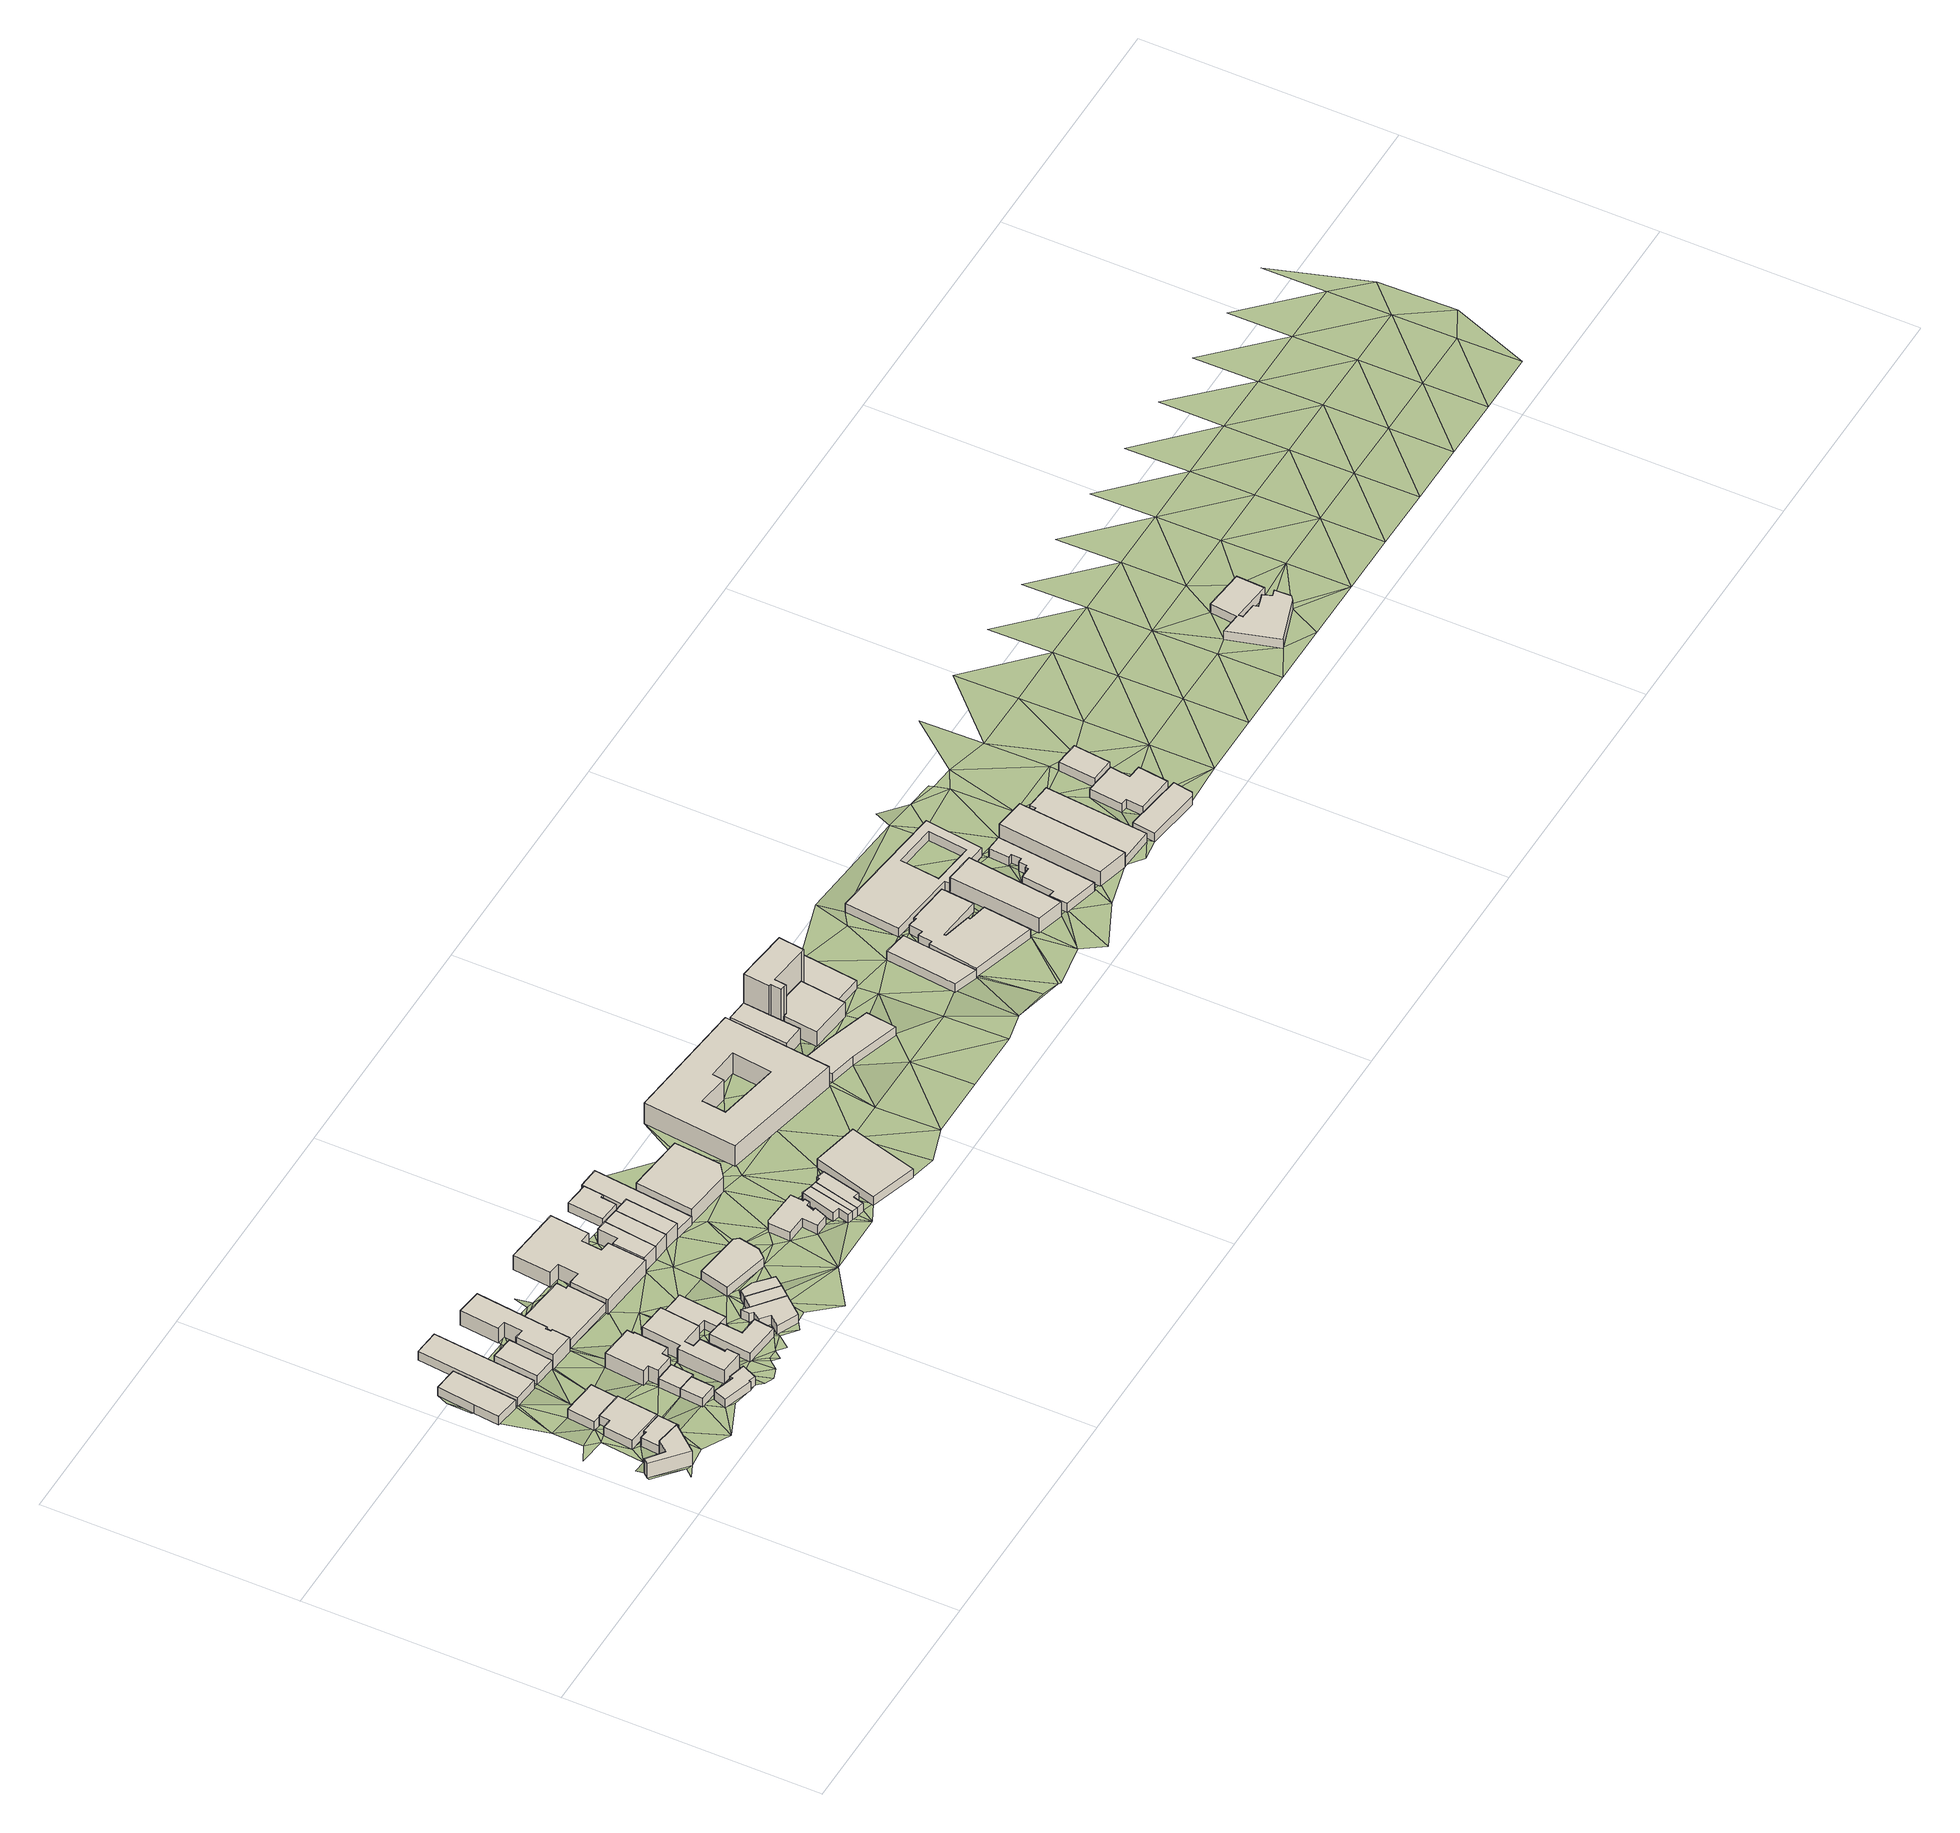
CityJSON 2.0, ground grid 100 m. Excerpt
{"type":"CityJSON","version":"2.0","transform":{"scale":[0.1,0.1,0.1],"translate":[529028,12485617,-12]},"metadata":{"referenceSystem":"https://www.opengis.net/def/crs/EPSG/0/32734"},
"CityObjects":{
"building1":{"type":"Building","attributes":{"address":"2 Devon Street Woodstock Cape Town","building":"house","building:levels":2,"building_height":6.9,"plus_code":"4FRW3FC4+R3C","ground_height":9.77,"roof_height":16.67},"geometry":[{"type":"Solid","lod":"1","boundaries":[[[[0,1,2,3]],[[1,4,5,2]],[[4,6,7,5]],[[6,8,9,7]],[[8,10,11,9]],[[10,0,3,11]],[[3,2,5,7,9,11]],[[10,8,6,4,1,0]]]]}]},
"building2":{"type":"Building","attributes":{"address":"2B Devon Street Woodstock Cape Town","building":"house","building:levels":1,"building_height":4.1,"plus_code":"4FRW3FC4+V3H","ground_height":8.91,"roof_height":13.01},"geometry":[{"type":"Solid","lod":"1","boundaries":[[[[12,13,14,15]],[[13,16,17,14]],[[16,18,19,17]],[[18,20,21,19]],[[20,22,23,21]],[[22,12,15,23]],[[15,14,17,19,21,23]],[[22,20,18,16,13,12]]]]}]},
"building3":{"type":"Building","attributes":{"address":"2A Devon Street Woodstock Cape Town","building":"house","building:levels":1,"building_height":4.1,"plus_code":"4FRW3FC4+W39","ground_height":8.91,"roof_height":13.01},"geometry":[{"type":"Solid","lod":"1","boundaries":[[[[24,25,26,27]],[[25,28,29,26]],[[28,30,31,29]],[[30,32,33,31]],[[32,34,35,33]],[[34,24,27,35]],[[27,26,29,31,33,35]],[[34,32,30,28,25,24]]]]}]},
"building4":{"type":"Building","attributes":{"address":"Créma Design 317 Albert Road Woodstock Cape Town","building":"retail","building:levels":1,"building_height":4.1,"plus_code":"4FRW3FF4+43C","ground_height":6.64,"roof_height":10.74},"geometry":[{"type":"Solid","lod":"1","boundaries":[[[[36,37,38,39]],[[37,40,41,38]],[[40,42,43,41]],[[42,44,45,43]],[[44,36,39,45]],[[39,38,41,43,45]],[[44,42,40,37,36]]]]}]},
"building5":{"type":"Building","attributes":{"address":"294 Albert Road Woodstock Cape Town","building":"retail","building:levels":1,"building_height":4.1,"plus_code":"4FRW3FC4+X39","ground_height":8.18,"roof_height":12.28},"geometry":[{"type":"Solid","lod":"1","boundaries":[[[[46,47,48,49]],[[47,50,51,48]],[[50,52,53,51]],[[52,54,55,53]],[[54,46,49,55]],[[49,48,51,53,55]],[[54,52,50,47,46]]]]}]},
"building6":{"type":"Building","attributes":{"address":"325 Albert Road Woodstock Cape Town","building":"retail","building:levels":1,"building_height":4.1,"plus_code":"4FRW3FF4+43H","ground_height":6.71,"roof_height":10.81},"geometry":[{"type":"Solid","lod":"1","boundaries":[[[[56,57,58,59]],[[57,60,61,58]],[[60,62,63,61]],[[62,56,59,63]],[[59,58,61,63]],[[62,60,57,56]]]]}]},
"building7":{"type":"Building","attributes":{"address":"3 Devon Street Woodstock Cape Town","building":"house","building:levels":1,"building_height":4.1,"plus_code":"4FRW3FC4+V59","ground_height":8.95,"roof_height":13.05},"geometry":[{"type":"Solid","lod":"1","boundaries":[[[[64,65,66,67]],[[65,68,69,66]],[[68,70,71,69]],[[70,64,67,71]],[[67,66,69,71]],[[70,68,65,64]]]]}]},
"building8":{"type":"Building","attributes":{"address":"5 Devon Street Woodstock Cape Town","building":"house","building:levels":1,"building_height":4.1,"plus_code":"4FRW3FC4+R6F","ground_height":9.74,"roof_height":13.84},"geometry":[{"type":"Solid","lod":"1","boundaries":[[[[72,73,74,75]],[[73,76,77,74]],[[76,78,79,77]],[[78,80,81,79]],[[80,82,83,81]],[[82,84,85,83]],[[84,86,87,85]],[[86,72,75,87]],[[75,74,77,79,81,83,85,87]],[[86,84,82,80,78,76,73,72]]]]}]},
"building9":{"type":"Building","attributes":{"address":"1 Devon Street Woodstock Cape Town","building":"house","building:levels":1,"building_height":4.1,"plus_code":"4FRW3FC4+V6R","ground_height":8.95,"roof_height":13.05},"geometry":[{"type":"Solid","lod":"1","boundaries":[[[[65,64,67,66]],[[64,88,89,67]],[[88,90,91,89]],[[90,92,93,91]],[[92,65,66,93]],[[66,67,89,91,93]],[[92,90,88,64,65]]]]}]},
"building10":{"type":"Building","attributes":{"address":"327 Albert Road Woodstock Cape Town","building":"retail","building:levels":1,"building_height":4.1,"plus_code":"4FRW3FF4+34H","ground_height":7.43,"roof_height":11.53},"geometry":[{"type":"Solid","lod":"1","boundaries":[[[[94,95,96,97]],[[95,98,99,96]],[[98,100,101,99]],[[100,94,97,101]],[[97,96,99,101]],[[100,98,95,94]]]]}]},
"building11":{"type":"Building","attributes":{"address":"298 Albert Road Woodstock Cape Town","building":"retail","building:levels":2,"building_height":6.9,"plus_code":"4FRW3FC4+X63","ground_height":8.18,"roof_height":15.08},"geometry":[{"type":"Solid","lod":"1","boundaries":[[[[102,103,104,105]],[[103,106,107,104]],[[106,108,109,107]],[[108,110,111,109]],[[110,112,113,111]],[[112,114,115,113]],[[114,116,117,115]],[[116,118,119,117]],[[118,120,121,119]],[[120,102,105,121]],[[105,104,107,109,111,113,115,117,119,121]],[[120,118,116,114,112,110,108,106,103,102]]]]}]},
"building12":{"type":"Building","attributes":{"address":"331 Albert Road Woodstock Cape Town","building":"retail","building:levels":2,"building_height":6.9,"plus_code":"4FRW3FF4+455","ground_height":6.85,"roof_height":13.75},"geometry":[{"type":"Solid","lod":"1","boundaries":[[[[122,123,124,125]],[[123,126,127,124]],[[126,128,129,127]],[[128,130,131,129]],[[130,132,133,131]],[[132,134,135,133]],[[134,136,137,135]],[[136,138,139,137]],[[138,140,141,139]],[[140,142,143,141]],[[142,144,145,143]],[[144,122,125,145]],[[125,124,127,129,131,133,135,137,139,141,143,145]],[[144,142,140,138,136,134,132,130,128,126,123,122]]]]}]},
"building13":{"type":"Building","attributes":{"address":"302 Albert Road Woodstock Cape Town","building":"retail","building:levels":2,"building_height":6.9,"plus_code":"4FRW3FC4+V7R","ground_height":8.2,"roof_height":15.1},"geometry":[{"type":"Solid","lod":"1","boundaries":[[[[146,147,148,149]],[[147,150,151,148]],[[150,152,153,151]],[[152,154,155,153]],[[154,156,157,155]],[[156,158,159,157]],[[158,160,161,159]],[[160,162,163,161]],[[162,164,165,163]],[[164,166,167,165]],[[166,168,169,167]],[[168,146,149,169]],[[149,148,151,153,155,157,159,161,163,165,167,169]],[[168,166,164,162,160,158,156,154,152,150,147,146]]]]}]},
"building14":{"type":"Building","attributes":{"address":"World of Rustic Frames 335 Albert Road Woodstock Cape Town","building":"retail","building:levels":1,"building_height":4.1,"plus_code":"4FRW3FF4+376","ground_height":7.53,"roof_height":11.63},"geometry":[{"type":"Solid","lod":"1","boundaries":[[[[170,171,172,173]],[[171,174,175,172]],[[174,176,177,175]],[[176,178,179,177]],[[178,180,181,179]],[[180,182,183,181]],[[182,170,173,183]],[[173,172,175,177,179,181,183]],[[182,180,178,176,174,171,170]]]]}]},
"building15":{"type":"Building","attributes":{"address":"308 Albert Road Woodstock Cape Town","building":"industrial","building:levels":1,"building_height":4.1,"plus_code":"4FRW3FC4+V8F","ground_height":8.9,"roof_height":13},"geometry":[{"type":"Solid","lod":"1","boundaries":[[[[184,185,186,187]],[[185,188,189,186]],[[188,190,191,189]],[[190,192,193,191]],[[192,194,195,193]],[[194,184,187,195]],[[187,186,189,191,193,195]],[[194,192,190,188,185,184]]]]}]},
"building16":{"type":"Building","attributes":{"address":"306 Albert Road Woodstock Cape Town","building":"industrial","building:levels":1,"building_height":4.1,"plus_code":"4FRW3FC4+W8P","ground_height":8.2,"roof_height":12.3},"geometry":[{"type":"Solid","lod":"1","boundaries":[[[[196,197,198,199]],[[197,200,201,198]],[[200,202,203,201]],[[202,204,205,203]],[[204,206,207,205]],[[206,196,199,207]],[[199,198,201,203,205,207]],[[206,204,202,200,197,196]]]]}]},
"building17":{"type":"Building","attributes":{"address":"8 Greatmore Street Woodstock Cape Town","building":"house","building:levels":1,"building_height":4.1,"plus_code":"4FRW3FC4+R9X","ground_height":8.85,"roof_height":12.95},"geometry":[{"type":"Solid","lod":"1","boundaries":[[[[208,209,210,211]],[[209,212,213,210]],[[212,214,215,213]],[[214,216,217,215]],[[216,218,219,217]],[[218,220,221,219]],[[220,222,223,221]],[[222,224,225,223]],[[224,208,211,225]],[[211,210,213,215,217,219,221,223,225]],[[224,222,220,218,216,214,212,209,208]]]]}]},
"building18":{"type":"Building","attributes":{"address":"6A Greatmore Street Woodstock Cape Town","building":"house","building:levels":1,"building_height":4.1,"plus_code":"4FRW3FC4+VC2","ground_height":8.85,"roof_height":12.95},"geometry":[{"type":"Solid","lod":"1","boundaries":[[[[208,226,227,211]],[[226,228,229,227]],[[228,209,210,229]],[[209,208,211,210]],[[211,227,229,210]],[[209,228,226,208]]]]}]},
"building19":{"type":"Building","attributes":{"address":"6 Greatmore Street Woodstock Cape Town","building":"house","building:levels":1,"building_height":4.1,"plus_code":"4FRW3FC4+VCF","ground_height":8.85,"roof_height":12.95},"geometry":[{"type":"Solid","lod":"1","boundaries":[[[[228,226,227,229]],[[226,230,231,227]],[[230,232,233,231]],[[232,234,235,233]],[[234,228,229,235]],[[229,227,231,233,235]],[[234,232,230,226,228]]]]}]},
"building20":{"type":"Building","attributes":{"address":"349 Albert Road Woodstock Cape Town","building":"commercial","building:levels":2,"building_height":6.9,"plus_code":"4FRW3FF4+39J","ground_height":6.94,"roof_height":13.84},"geometry":[{"type":"Solid","lod":"1","boundaries":[[[[236,237,238,239]],[[237,240,241,238]],[[240,242,243,241]],[[242,244,245,243]],[[244,246,247,245]],[[246,248,249,247]],[[248,250,251,249]],[[250,252,253,251]],[[252,254,255,253]],[[254,256,257,255]],[[256,258,259,257]],[[258,260,261,259]],[[260,262,263,261]],[[262,264,265,263]],[[264,236,239,265]],[[239,238,241,243,245,247,249,251,253,255,257,259,261,263,265]],[[264,262,260,258,256,254,252,250,248,246,244,242,240,237,236]]]]}]},
"building21":{"type":"Building","attributes":{"address":"318 Albert Road Woodstock Cape Town","building":"retail","building:levels":1,"building_height":4.1,"plus_code":"4FRW3FC4+WF6","ground_height":8.24,"roof_height":12.34},"geometry":[{"type":"Solid","lod":"1","boundaries":[[[[266,267,268,269]],[[267,270,271,268]],[[270,272,273,271]],[[272,274,275,273]],[[274,276,277,275]],[[276,266,269,277]],[[269,268,271,273,275,277]],[[276,274,272,270,267,266]]]]}]},
"building22":{"type":"Building","attributes":{"address":"353 Albert Road Woodstock Cape Town","building":"retail","building:levels":2,"building_height":6.9,"plus_code":"4FRW3FF4+2CM","ground_height":7.63,"roof_height":14.53},"geometry":[{"type":"Solid","lod":"1","boundaries":[[[[278,279,280,281]],[[279,282,283,280]],[[282,284,285,283]],[[284,286,287,285]],[[286,288,289,287]],[[288,278,281,289]],[[281,280,283,285,287,289]],[[288,286,284,282,279,278]]]]}]},
"building23":{"type":"Building","attributes":{"address":"355 Albert Road Woodstock Cape Town","building":"retail","building:levels":2,"building_height":6.9,"plus_code":"4FRW3FF4+2CX","ground_height":7.63,"roof_height":14.53},"geometry":[{"type":"Solid","lod":"1","boundaries":[[[[278,290,291,281]],[[290,292,293,291]],[[292,279,280,293]],[[279,278,281,280]],[[281,291,293,280]],[[279,292,290,278]]]]}]},
"building24":{"type":"Building","attributes":{"address":"357 Albert Road Woodstock Cape Town","building":"retail","building:levels":2,"building_height":6.9,"plus_code":"4FRW3FF4+2FV","ground_height":7.63,"roof_height":14.53},"geometry":[{"type":"Solid","lod":"1","boundaries":[[[[290,294,295,291]],[[294,296,297,295]],[[296,292,293,297]],[[292,290,291,293]],[[291,295,297,293]],[[292,296,294,290]]]]}]},
"building25":{"type":"Building","attributes":{"address":"74 Bromwell Street Woodstock Cape Town","building":"house","building:levels":1,"building_height":4.1,"plus_code":"4FRW3FF4+4FP","ground_height":7.01,"roof_height":11.11},"geometry":[{"type":"Solid","lod":"1","boundaries":[[[[298,299,300,301]],[[299,302,303,300]],[[302,304,305,303]],[[304,306,307,305]],[[306,308,309,307]],[[308,298,301,309]],[[301,300,303,305,307,309]],[[308,306,304,302,299,298]]]]}]},
"building26":{"type":"Building","attributes":{"address":"78 Bromwell Street Woodstock Cape Town","building":"retail","building:levels":1,"building_height":4.1,"plus_code":"4FRW3FF4+2GR","ground_height":7.05,"roof_height":11.15},"geometry":[{"type":"Solid","lod":"1","boundaries":[[[[310,311,312,313]],[[311,314,315,312]],[[314,316,317,315]],[[316,298,301,317]],[[298,308,309,301]],[[308,318,319,309]],[[318,320,321,319]],[[320,310,313,321]],[[313,312,315,317,301,309,319,321]],[[320,318,308,298,316,314,311,310]]]]}]},
"building27":{"type":"Building","attributes":{"address":"326 Albert Road Woodstock Cape Town","building":"retail","building:levels":1,"building_height":4.1,"plus_code":"4FRW3FC4+VHP","ground_height":8.83,"roof_height":12.93},"geometry":[{"type":"Solid","lod":"1","boundaries":[[[[322,323,324,325]],[[323,326,327,324]],[[326,328,329,327]],[[328,330,331,329]],[[330,332,333,331]],[[332,334,335,333]],[[334,336,337,335]],[[336,338,339,337]],[[338,340,341,339]],[[340,342,343,341]],[[342,344,345,343]],[[344,346,347,345]],[[346,322,325,347]],[[325,324,327,329,331,333,335,337,339,341,343,345,347]],[[346,344,342,340,338,336,334,332,330,328,326,323,322]]]]}]},
"building28":{"type":"Building","attributes":{"address":"330 Albert Road Woodstock Cape Town","building":"retail","building:levels":1,"building_height":4.1,"plus_code":"4FRW3FC4+VJG","ground_height":8.88,"roof_height":12.98},"geometry":[{"type":"Solid","lod":"1","boundaries":[[[[348,349,350,351]],[[349,352,353,350]],[[352,354,355,353]],[[354,356,357,355]],[[356,358,359,357]],[[358,348,351,359]],[[351,350,353,355,357,359]],[[358,356,354,352,349,348]]]]}]},
"building29":{"type":"Building","attributes":{"address":"Klose Distributors 369 Albert Road Woodstock Cape Town","building":"retail","building:levels":2,"building_height":6.9,"plus_code":"4FRW3FF4+2HW","ground_height":7.67,"roof_height":14.57},"geometry":[{"type":"Solid","lod":"1","boundaries":[[[[360,361,362,363]],[[361,364,365,362]],[[364,366,367,365]],[[366,368,369,367]],[[368,360,363,369]],[[363,362,365,367,369]],[[368,366,364,361,360]]]]}]},
"building30":{"type":"Building","attributes":{"address":"332 Albert Road Woodstock Cape Town","building":"retail","building:levels":1,"building_height":4.1,"plus_code":"4FRW3FC4+VJ5","ground_height":8.88,"roof_height":12.98},"geometry":[{"type":"Solid","lod":"1","boundaries":[[[[348,358,359,351]],[[358,370,371,359]],[[370,372,373,371]],[[372,348,351,373]],[[351,359,371,373]],[[372,370,358,348]]]]}]},
"building31":{"type":"Building","attributes":{"address":"334 Albert Road Woodstock Cape Town","building":"retail","building:levels":1,"building_height":4.1,"plus_code":"4FRW3FC4+VM6","ground_height":8.88,"roof_height":12.98},"geometry":[{"type":"Solid","lod":"1","boundaries":[[[[372,370,371,373]],[[370,374,375,371]],[[374,376,377,375]],[[376,378,379,377]],[[378,380,381,379]],[[380,382,383,381]],[[382,384,385,383]],[[384,372,373,385]],[[373,371,375,377,379,381,383,385]],[[384,382,380,378,376,374,370,372]]]]}]},
"building32":{"type":"Building","attributes":{"address":"336 Albert Road Woodstock Cape Town","building":"office","building:levels":1,"building:use":"office","building_height":4.1,"plus_code":"4FRW3FC4+VP3","ground_height":8.8,"roof_height":12.9},"geometry":[{"type":"Solid","lod":"1","boundaries":[[[[386,387,388,389]],[[387,390,391,388]],[[390,392,393,391]],[[392,386,389,393]],[[389,388,391,393]],[[392,390,387,386]]]]}]},
"building33":{"type":"Building","attributes":{"address":"375 Albert Road 7915 Cape Town","building":"commercial","building:levels":3,"building_height":9.7,"plus_code":"4FRW3FF4+2VR","ground_height":7.21,"roof_height":16.91},"geometry":[{"type":"Solid","lod":"1","boundaries":[[[[394,395,396,397]],[[395,398,399,396]],[[398,400,401,399]],[[400,394,397,401]],[[402,403,404,405]],[[403,406,407,404]],[[406,408,409,407]],[[408,410,411,409]],[[410,412,413,411]],[[412,402,405,413]],[[397,396,399,401],[405,404,407,409,411,413]],[[400,398,395,394],[412,410,408,406,403,402]]]]}]},
"building34":{"type":"Building","attributes":{"address":"Albert Road Woodstock 7915 Cape Town","building":"retail","building:levels":1,"building_height":4.1,"plus_code":"4FRW3FC4+XW9","ground_height":8.16,"roof_height":12.26},"geometry":[{"type":"Solid","lod":"1","boundaries":[[[[414,415,416,417]],[[415,418,419,416]],[[418,420,421,419]],[[420,422,423,421]],[[422,424,425,423]],[[424,426,427,425]],[[426,428,429,427]],[[428,414,417,429]],[[417,416,419,421,423,425,427,429]],[[428,426,424,422,420,418,415,414]]]]}]},
"building35":{"type":"Building","attributes":{"address":"375 Albert Road Woodstock 7915 Cape Town","building":"retail","building:levels":2,"building_height":6.9,"plus_code":"4FRW3FF4+2WR","ground_height":7.43,"roof_height":14.33},"geometry":[{"type":"Solid","lod":"1","boundaries":[[[[430,431,432,433]],[[431,434,435,432]],[[434,436,437,435]],[[436,438,439,437]],[[438,430,433,439]],[[433,432,435,437,439]],[[438,436,434,431,430]]]]}]},
"building36":{"type":"Building","attributes":{"address":"Albert Road Woodstock 7915","building":"yes","building:levels":2,"building_height":6.9,"plus_code":"4FRW3FF4+2XF","ground_height":7.43,"roof_height":14.33},"geometry":[{"type":"Solid","lod":"1","boundaries":[[[[440,441,442,443]],[[441,444,445,442]],[[444,446,447,445]],[[446,448,449,447]],[[448,450,451,449]],[[450,440,443,451]],[[443,442,445,447,449,451]],[[450,448,446,444,441,440]]]]}]},
"building37":{"type":"Building","attributes":{"address":"375 Albert Road Woodstock 7915 Cape Town","building":"retail","building:levels":7,"building_height":20.9,"plus_code":"4FRW3FF4+3XP","ground_height":7.14,"roof_height":28.04},"geometry":[{"type":"Solid","lod":"1","boundaries":[[[[452,453,454,455]],[[453,456,457,454]],[[456,458,459,457]],[[458,460,461,459]],[[460,462,463,461]],[[462,464,465,463]],[[464,466,467,465]],[[466,468,469,467]],[[468,470,471,469]],[[470,452,455,471]],[[455,454,457,459,461,463,465,467,469,471]],[[470,468,466,464,462,460,458,456,453,452]]]]}]},
"building38":{"type":"Building","attributes":{"address":"Albert Road Woodstock 7915 Cape Town","building":"retail","building:levels":1,"building_height":4.1,"plus_code":"4FRW3FF5+22Q","ground_height":7.14,"roof_height":11.24},"geometry":[{"type":"Solid","lod":"1","boundaries":[[[[452,470,472,473]],[[470,474,475,472]],[[474,476,477,475]],[[476,478,479,477]],[[478,452,473,479]],[[473,472,475,477,479]],[[478,476,474,470,452]]]]}]},
"building39":{"type":"Building","attributes":{"address":"375 Albert Road Woodstock 7915 Cape Town","building":"retail","building:levels":1,"building_height":4.1,"plus_code":"4FRW3FC5+W5R","ground_height":7.58,"roof_height":11.68},"geometry":[{"type":"Solid","lod":"1","boundaries":[[[[480,481,482,483]],[[481,484,485,482]],[[484,486,487,485]],[[486,480,483,487]],[[483,482,485,487]],[[486,484,481,480]]]]}]},
"building40":{"type":"Building","attributes":{"address":"399 Albert Road Woodstock Cape Town","building":"retail","building:levels":1,"building_height":4.1,"plus_code":"4FRW3FC5+W64","ground_height":7.58,"roof_height":11.68},"geometry":[{"type":"Solid","lod":"1","boundaries":[[[[488,489,490,491]],[[489,492,493,490]],[[492,494,495,493]],[[494,496,497,495]],[[496,498,499,497]],[[498,500,501,499]],[[500,502,503,501]],[[502,504,505,503]],[[504,506,507,505]],[[506,508,509,507]],[[508,510,511,509]],[[510,512,513,511]],[[512,514,515,513]],[[514,516,517,515]],[[516,518,519,517]],[[518,488,491,519]],[[491,490,493,495,497,499,501,503,505,507,509,511,513,515,517,519]],[[518,516,514,512,510,508,506,504,502,500,498,496,494,492,489,488]]]]}]},
"building41":{"type":"Building","attributes":{"address":"40 Albert Road Woodstock Cape Town","building":"retail","building:levels":2,"building_height":6.9,"plus_code":"4FRW3FC5+W83","ground_height":7.57,"roof_height":14.47},"geometry":[{"type":"Solid","lod":"1","boundaries":[[[[520,521,522,523]],[[521,524,525,522]],[[524,526,527,525]],[[526,520,523,527]],[[523,522,525,527]],[[526,524,521,520]]]]}]},
"building42":{"type":"Building","attributes":{"address":"The Neighbourgoods Market Woodstock Cape Town","building":"retail","building:levels":1,"amenity":"marketplace","building_height":4.1,"plus_code":"4FRW3FF5+27C","ground_height":7.01,"roof_height":11.11},"geometry":[{"type":"Solid","lod":"1","boundaries":[[[[528,529,530,531]],[[529,532,533,530]],[[532,534,535,533]],[[534,536,537,535]],[[536,538,539,537]],[[538,528,531,539]],[[540,541,542,543]],[[541,544,545,542]],[[544,546,547,545]],[[546,540,543,547]],[[531,530,533,535,537,539],[543,542,545,547]],[[538,536,534,532,529,528],[546,544,541,540]]]]}]},
"building43":{"type":"Building","attributes":{"address":"411 Albert Road Woodstock Cape Town","building":"retail","building:levels":1,"building_height":4.1,"plus_code":"4FRW3FC5+V9H","ground_height":7.57,"roof_height":11.67},"geometry":[{"type":"Solid","lod":"1","boundaries":[[[[548,549,550,551]],[[549,552,553,550]],[[552,554,555,553]],[[554,556,557,555]],[[556,558,559,557]],[[558,560,561,559]],[[560,562,563,561]],[[562,564,565,563]],[[564,566,567,565]],[[566,568,569,567]],[[568,570,571,569]],[[570,572,573,571]],[[572,574,575,573]],[[574,548,551,575]],[[551,550,553,555,557,559,561,563,565,567,569,571,573,575]],[[574,572,570,568,566,564,562,560,558,556,554,552,549,548]]]]}]},
"building44":{"type":"Building","attributes":{"address":"415 Albert Road Woodstock Cape Town","building":"commercial","building:levels":2,"building_height":6.9,"plus_code":"4FRW3FC5+WF2","ground_height":7.57,"roof_height":14.47},"geometry":[{"type":"Solid","lod":"1","boundaries":[[[[576,577,578,579]],[[577,580,581,578]],[[580,582,583,581]],[[582,584,585,583]],[[584,576,579,585]],[[579,578,581,583,585]],[[584,582,580,577,576]]]]}]},
"building45":{"type":"Building","attributes":{"address":"419 Albert Road Woodstock Cape Town","building":"commercial","building:levels":1,"building_height":4.1,"plus_code":"4FRW3FC5+VGV","ground_height":7.59,"roof_height":11.69},"geometry":[{"type":"Solid","lod":"1","boundaries":[[[[586,587,588,589]],[[587,590,591,588]],[[590,592,593,591]],[[592,594,595,593]],[[594,596,597,595]],[[596,598,599,597]],[[598,600,601,599]],[[600,586,589,601]],[[589,588,591,593,595,597,599,601]],[[600,598,596,594,592,590,587,586]]]]}]},
"building46":{"type":"Building","attributes":{"address":"421 Albert Road Woodstock Cape Town","building":"retail","building:levels":1,"building_height":4.1,"plus_code":"4FRW3FC5+QHW","ground_height":8.05,"roof_height":12.15},"geometry":[{"type":"Solid","lod":"1","boundaries":[[[[602,603,604,605]],[[603,606,607,604]],[[606,608,609,607]],[[608,610,611,609]],[[610,602,605,611]],[[605,604,607,609,611]],[[610,608,606,603,602]]]]}]},
"building47":{"type":"Building","attributes":{"address":"8 Stowe Street Woodstock Cape Town","building":"manufacture","building:levels":1,"building_height":4.1,"plus_code":"4FRW3FC5+VJ2","ground_height":7.73,"roof_height":11.83},"geometry":[{"type":"Solid","lod":"1","boundaries":[[[[612,613,614,615]],[[613,616,617,614]],[[616,618,619,617]],[[618,620,621,619]],[[620,622,623,621]],[[622,624,625,623]],[[624,626,627,625]],[[626,612,615,627]],[[615,614,617,619,621,623,625,627]],[[626,624,622,620,618,616,613,612]]]]}]},
"building48":{"type":"Building","attributes":{"address":"2 Stowe Street Woodstock Cape Town","building":"yes","building:levels":1,"building_height":4.1,"plus_code":"4FRW3FC5+WJF","ground_height":7.4,"roof_height":11.5},"geometry":[{"type":"Solid","lod":"1","boundaries":[[[[628,629,630,631]],[[629,632,633,630]],[[632,634,635,633]],[[634,628,631,635]],[[631,630,633,635]],[[634,632,629,628]]]]}]},
"building49":{"type":"Building","attributes":{"address":"5 Voortrekker Road Salt River Cape Town","building":"retail","building:levels":1,"building_height":4.1,"plus_code":"4FRW3FC5+VX5","ground_height":7,"roof_height":11.1},"geometry":[{"type":"Solid","lod":"1","boundaries":[[[[636,637,638,639]],[[637,640,641,638]],[[640,642,643,641]],[[642,644,645,643]],[[644,646,647,645]],[[646,648,649,647]],[[648,650,651,649]],[[650,652,653,651]],[[652,654,655,653]],[[654,656,657,655]],[[656,658,659,657]],[[658,660,661,659]],[[660,662,663,661]],[[662,664,665,663]],[[664,636,639,665]],[[639,638,641,643,645,647,649,651,653,655,657,659,661,663,665]],[[664,662,660,658,656,654,652,650,648,646,644,642,640,637,636]]]]}]},
"terrain1":{"type":"TINRelief","geometry":[{"type":"CompositeSurface","lod":"1","boundaries":[[[666,667,668]],[[669,670,671]],[[666,668,0]],[[671,672,669]],[[0,668,673]],[[669,672,4]],[[674,675,676]],[[4,677,669]],[[675,669,32]],[[18,669,677]],[[32,669,18]],[[4,1,677]],[[675,32,30]],[[1,0,678]],[[676,675,679]],[[32,18,13]],[[679,680,676]],[[13,18,16]],[[30,679,675]],[[1,681,677]],[[34,32,13]],[[30,28,679]],[[1,678,681]],[[679,52,680]],[[682,680,683]],[[28,25,679]],[[684,681,678]],[[685,686,687]],[[680,52,688]],[[683,680,688]],[[13,12,34]],[[685,44,686]],[[688,52,689]],[[684,690,681]],[[690,12,681]],[[683,688,691]],[[50,689,52]],[[34,12,65]],[[688,689,692]],[[693,690,684]],[[693,684,694]],[[34,92,24]],[[690,65,12]],[[95,692,689]],[[34,65,92]],[[695,50,24]],[[696,689,50]],[[690,693,697]],[[689,696,95]],[[95,94,692]],[[695,24,92]],[[690,697,698]],[[694,699,693]],[[700,692,94]],[[50,701,696]],[[695,103,50]],[[697,702,698]],[[92,703,695]],[[701,50,103]],[[700,60,692]],[[695,703,704]],[[698,88,64]],[[698,702,705]],[[90,703,92]],[[706,88,698]],[[706,698,705]],[[707,699,708]],[[94,709,700]],[[710,696,701]],[[703,90,711]],[[80,706,705]],[[712,696,710]],[[701,103,713]],[[94,712,709]],[[714,88,706]],[[708,715,80]],[[88,714,90]],[[80,715,716]],[[714,711,90]],[[713,103,717]],[[718,706,80]],[[711,719,720]],[[710,721,712]],[[719,711,714]],[[102,717,103]],[[80,716,722]],[[723,709,712]],[[182,713,717]],[[723,712,721]],[[709,723,724]],[[725,719,714]],[[713,182,726]],[[718,80,727]],[[182,717,102]],[[80,722,727]],[[728,729,730]],[[730,729,726]],[[731,726,182]],[[732,718,727]],[[725,147,719]],[[730,726,731]],[[733,734,732]],[[722,735,727]],[[736,737,733]],[[719,147,118]],[[731,182,180]],[[118,102,120]],[[735,738,727]],[[118,147,102]],[[727,190,732]],[[739,738,735]],[[732,190,733]],[[738,740,727]],[[736,733,741]],[[134,730,731]],[[180,742,731]],[[740,738,739]],[[102,743,182]],[[741,733,190]],[[180,744,742]],[[740,745,727]],[[746,744,180]],[[102,147,747]],[[741,190,748]],[[749,746,180]],[[750,741,748]],[[743,751,182]],[[752,748,190]],[[740,753,754]],[[190,188,752]],[[750,146,741]],[[180,755,749]],[[750,748,756]],[[754,745,740]],[[743,102,747]],[[747,147,146]],[[748,752,756]],[[146,750,197]],[[185,757,188]],[[752,188,757]],[[180,758,755]],[[745,754,759]],[[749,755,760]],[[185,214,757]],[[761,214,185]],[[747,146,197]],[[762,759,754]],[[761,745,763]],[[764,745,759]],[[764,763,745]],[[761,763,216]],[[762,765,759]],[[216,214,761]],[[196,747,197]],[[214,212,757]],[[766,755,758]],[[767,768,758]],[[766,758,769]],[[770,771,768]],[[757,212,772]],[[758,768,771]],[[747,773,743]],[[212,209,228]],[[774,769,758]],[[757,772,196]],[[771,770,775]],[[776,758,771]],[[774,758,776]],[[773,747,196]],[[228,772,212]],[[765,777,778]],[[775,776,771]],[[772,228,234]],[[779,778,777]],[[266,196,772]],[[780,772,234]],[[780,234,232]],[[266,781,196]],[[773,196,781]],[[780,782,772]],[[778,779,783]],[[780,232,782]],[[783,784,778]],[[785,773,786]],[[782,232,230]],[[781,786,773]],[[784,783,230]],[[787,788,789]],[[789,286,284]],[[790,787,789]],[[781,266,791]],[[781,792,786]],[[789,284,282]],[[783,782,230]],[[282,790,789]],[[282,793,790]],[[790,793,794]],[[781,795,792]],[[793,282,796]],[[793,797,794]],[[781,791,795]],[[796,282,279]],[[798,782,799]],[[782,783,328]],[[279,800,796]],[[798,799,801]],[[328,799,782]],[[279,292,800]],[[791,801,802]],[[795,791,802]],[[326,801,799]],[[328,783,332]],[[803,800,292]],[[799,328,326]],[[801,326,323]],[[795,802,804]],[[801,323,802]],[[292,296,803]],[[783,805,332]],[[328,332,330]],[[806,803,296]],[[807,805,783]],[[806,808,803]],[[332,805,809]],[[810,804,802]],[[323,810,802]],[[805,811,809]],[[812,809,811]],[[811,805,813]],[[812,814,815]],[[807,816,805]],[[817,812,811]],[[818,810,323]],[[812,817,814]],[[807,819,816]],[[811,349,817]],[[819,807,820]],[[817,349,821]],[[349,822,821]],[[818,822,349]],[[820,807,823]],[[818,349,348]],[[824,825,820]],[[314,360,826]],[[820,823,824]],[[827,810,818]],[[818,348,382]],[[827,818,382]],[[828,810,827]],[[382,348,372]],[[372,384,382]],[[824,823,387]],[[829,828,827]],[[387,380,824]],[[382,387,827]],[[828,829,830]],[[826,828,830]],[[387,382,380]],[[827,831,829]],[[829,395,830]],[[830,395,826]],[[827,387,831]],[[832,833,386]],[[387,386,831]],[[833,834,386]],[[829,831,835]],[[836,837,838]],[[835,831,386]],[[834,839,386]],[[837,836,840]],[[386,839,835]],[[841,842,837]],[[840,841,837]],[[839,834,843]],[[839,844,835]],[[844,839,426]],[[845,835,844]],[[834,846,843]],[[843,426,839]],[[845,847,848]],[[845,849,835]],[[850,845,848]],[[845,850,849]],[[436,850,848]],[[848,415,851]],[[436,848,851]],[[852,849,850]],[[843,853,426]],[[846,854,843]],[[436,851,446]],[[438,436,855]],[[855,436,446]],[[856,438,855]],[[415,857,851]],[[858,853,843]],[[415,414,857]],[[858,843,854]],[[414,853,859]],[[857,860,440]],[[857,414,859]],[[858,859,853]],[[861,858,854]],[[862,860,857]],[[860,470,440]],[[857,859,862]],[[452,863,430]],[[858,861,864]],[[864,859,858]],[[861,865,864]],[[859,481,862]],[[866,452,478]],[[865,861,867]],[[867,861,868]],[[859,864,481]],[[481,478,862]],[[869,865,867]],[[868,869,867]],[[516,865,869]],[[870,478,481]],[[865,516,480]],[[871,869,868]],[[872,871,868]],[[480,873,481]],[[514,512,516]],[[516,512,480]],[[481,873,870]],[[478,870,874]],[[480,512,508]],[[480,508,873]],[[875,871,872]],[[508,512,510]],[[873,508,504]],[[876,498,496]],[[870,873,528]],[[504,508,506]],[[874,870,528]],[[877,871,875]],[[878,498,876]],[[879,871,877]],[[880,873,504]],[[876,881,882]],[[875,883,884]],[[871,879,882]],[[875,885,877]],[[882,879,877]],[[878,876,882]],[[885,875,884]],[[882,877,886]],[[887,880,504]],[[886,878,882]],[[888,884,883]],[[887,878,886]],[[889,885,884]],[[886,880,887]],[[874,528,890]],[[891,880,886]],[[889,521,885]],[[886,521,891]],[[889,892,893]],[[888,894,884]],[[893,521,889]],[[895,894,888]],[[896,897,898]],[[899,891,521]],[[900,901,893]],[[893,554,521]],[[893,901,902]],[[528,903,890]],[[904,903,528]],[[554,893,902]],[[888,905,895]],[[902,901,906]],[[552,521,554]],[[554,902,907]],[[894,895,549]],[[552,908,521]],[[899,521,908]],[[896,898,909]],[[554,907,556]],[[899,908,552]],[[899,552,549]],[[549,895,582]],[[899,549,582]],[[582,904,899]],[[904,890,903]],[[910,905,911]],[[912,890,904]],[[913,914,598]],[[912,915,890]],[[910,911,916]],[[582,917,904]],[[918,913,598]],[[918,919,582]],[[916,920,910]],[[912,904,917]],[[917,582,919]],[[918,598,594]],[[594,598,596]],[[594,919,918]],[[910,920,592]],[[594,592,919]],[[921,620,920]],[[917,922,912]],[[922,923,912]],[[618,920,620]],[[920,618,592]],[[620,921,622]],[[924,917,919]],[[921,920,608]],[[922,917,924]],[[592,925,919]],[[592,618,926]],[[919,925,924]],[[921,608,927]],[[592,926,628]],[[926,618,616]],[[925,592,628]],[[926,616,928]],[[612,616,613]],[[606,929,608]],[[924,925,930]],[[927,608,929]],[[612,928,616]],[[634,925,628]],[[930,931,924]],[[927,932,612]],[[925,634,930]],[[932,928,612]],[[932,927,929]],[[634,928,932]],[[933,930,634]],[[934,634,932]],[[933,634,934]],[[932,929,935]],[[936,930,933]],[[935,929,937]],[[934,932,938]],[[938,932,935]],[[934,939,933]],[[933,939,936]],[[934,938,939]],[[937,940,935]],[[940,937,941]],[[942,938,935]],[[935,940,942]],[[939,938,943]],[[944,940,941]],[[939,943,945]],[[938,942,943]],[[942,940,946]],[[946,940,944]],[[941,947,944]],[[662,942,946]],[[946,664,662]],[[640,944,947]],[[652,656,654]],[[948,942,662]],[[942,949,943]],[[656,652,658]],[[648,652,650]],[[949,950,943]],[[942,948,949]],[[658,652,648]],[[947,951,640]],[[662,660,948]],[[648,646,658]],[[644,658,646]],[[951,642,640]],[[644,642,952]],[[658,644,952]],[[952,660,658]],[[952,642,951]],[[953,948,660]],[[949,948,954]],[[660,952,953]],[[949,954,955]],[[948,953,954]],[[951,956,952]],[[956,953,952]],[[956,951,957]],[[958,954,953]],[[953,956,958]],[[959,954,960]],[[958,960,954]],[[957,961,956]],[[962,961,957]],[[963,958,956]],[[958,963,960]],[[963,956,961]],[[964,965,960]],[[963,964,960]],[[961,962,966]],[[966,962,967]],[[963,961,968]],[[968,964,963]],[[968,961,966]],[[969,970,964]],[[964,968,969]],[[967,971,966]],[[972,971,967]],[[968,966,973]],[[968,973,969]],[[966,971,973]],[[974,975,969]],[[974,969,973]],[[971,972,976]],[[976,972,977]],[[973,971,978]],[[974,973,978]],[[978,971,976]],[[974,979,980]],[[977,981,976]],[[979,974,978]],[[976,981,978]],[[982,978,981]],[[979,978,982]],[[982,983,979]]]}]}
},
"vertices":[
[154,105,60],[243,212,60],[243,212,129],[154,105,129],[145,227,60],[145,227,129],[111,184,60],[111,184,129],[47,232,60],[47,232,129],[30,212,60],[30,212,129],
[286,305,52],[197,314,52],[197,314,93],[286,305,93],[196,303,52],[196,303,93],[164,307,52],[164,307,93],[156,235,52],[156,235,93],[277,222,52],[277,222,93],
[305,469,52],[192,481,52],[192,481,93],[305,469,93],[187,438,52],[187,438,93],[150,442,52],[150,442,93],[137,325,52],[137,325,93],[288,309,52],[288,309,93],
[61,892,29],[50,791,29],[50,791,70],[61,892,70],[147,777,29],[147,777,70],[173,1031,29],[173,1031,70],[79,1041,29],[79,1041,70],
[192,481,44],[305,469,44],[305,469,86],[192,481,86],[318,578,44],[318,578,86],[176,594,44],[176,594,86],[164,485,44],[164,485,86],
[158,775,30],[259,765,30],[259,765,71],[158,775,71],[300,1170,30],[300,1170,71],[200,1180,30],[200,1180,71],
[504,292,52],[435,299,52],[435,299,93],[504,292,93],[429,209,52],[429,209,93],[497,204,52],[497,204,93],
[452,136,60],[569,99,60],[569,99,101],[452,136,101],[572,106,60],[572,106,101],[597,97,60],[597,97,101],[624,156,60],[624,156,101],[558,174,60],[558,174,101],[555,161,60],[555,161,101],[471,188,60],[471,188,101],
[516,291,52],[516,291,93],[524,380,52],[524,380,93],[444,387,52],[444,387,93],
[297,938,37],[277,763,37],[277,763,78],[297,938,78],[367,753,37],[367,753,78],[387,928,37],[387,928,78],
[583,580,44],[450,594,44],[450,594,113],[583,580,113],[435,439,44],[435,439,113],[464,436,44],[464,436,113],[460,397,44],[460,397,113],[534,389,44],[534,389,113],[538,422,44],[538,422,113],[572,419,44],[572,419,113],[586,554,44],[586,554,113],[580,554,44],[580,554,113],
[372,752,31],[472,741,31],[472,741,100],[372,752,100],[480,812,31],[480,812,100],[471,813,31],[471,813,100],[473,834,31],[473,834,100],[482,833,31],[482,833,100],[514,1119,31],[514,1119,100],[414,1131,31],[414,1131,100],[397,977,31],[397,977,100],[434,973,31],[434,973,100],[426,900,31],[426,900,100],[389,904,31],[389,904,100],
[732,530,45],[619,542,45],[619,542,114],[732,530,114],[601,386,45],[601,386,114],[584,388,45],[584,388,114],[562,198,45],[562,198,114],[655,188,45],[655,188,114],[660,238,45],[660,238,114],[647,239,45],[647,239,114],[659,341,45],[659,341,114],[621,345,45],[621,345,114],[625,382,45],[625,382,114],[714,372,45],[714,372,114],
[694,720,38],[710,865,38],[710,865,79],[694,720,79],[711,873,38],[711,873,79],[698,874,38],[698,874,79],[703,913,38],[703,913,79],[504,936,38],[504,936,79],[483,744,38],[483,744,79],
[849,232,52],[772,238,52],[772,238,93],[849,232,93],[780,325,52],[780,325,93],[714,335,52],[714,335,93],[696,167,52],[696,167,93],[839,154,52],[839,154,93],
[841,515,45],[742,526,45],[742,526,86],[841,515,86],[727,389,45],[727,389,86],[770,384,45],[770,384,86],[764,332,45],[764,332,86],[820,326,45],[820,326,86],
[1002,187,51],[896,273,51],[896,273,92],[1002,187,92],[870,296,51],[870,296,92],[866,261,51],[866,261,92],[878,250,51],[878,250,92],[857,221,51],[857,221,92],[891,190,51],[891,190,92],[856,149,51],[856,149,92],[939,112,51],[939,112,92],
[1036,227,51],[1036,227,92],[930,314,51],[930,314,92],
[1066,264,51],[1066,264,92],[1001,323,51],[1001,323,92],[951,339,51],[951,339,92],
[923,694,32],[935,821,32],[935,821,101],[923,694,101],[937,838,32],[937,838,101],[896,843,32],[896,843,101],[904,923,32],[904,923,101],[947,918,32],[947,918,101],[963,1072,32],[963,1072,101],[734,1096,32],[734,1096,101],[719,946,32],[719,946,101],[766,941,32],[766,941,101],[757,860,32],[757,860,101],[710,865,32],[710,865,101],[694,720,32],[694,720,101],[692,710,32],[692,710,101],[922,687,32],[922,687,101],
[977,503,45],[947,388,45],[947,388,86],[977,503,86],[1131,345,45],[1131,345,86],[1163,382,45],[1163,382,86],[1178,462,45],[1178,462,86],[1165,479,45],[1165,479,86],
[991,685,39],[1016,893,39],[1016,893,108],[991,685,108],[973,898,39],[973,898,108],[965,818,39],[965,818,108],[935,821,39],[935,821,108],[923,694,39],[923,694,108],
[1058,680,39],[1058,680,108],[1081,886,39],[1081,886,108],
[1123,672,39],[1123,672,108],[1146,879,39],[1146,879,108],
[1166,1051,33],[1069,1062,33],[1069,1062,74],[1166,1051,74],[1055,922,33],[1055,922,74],[1139,914,33],[1139,914,74],[1145,976,33],[1145,976,74],[1158,975,33],[1158,975,74],
[1205,660,33],[1231,886,33],[1231,886,74],[1205,660,74],[1249,1054,33],[1249,1054,74],[1168,1061,33],[1168,1061,74],[1146,879,33],[1146,879,74],[1123,672,33],[1123,672,74],
[1438,404,51],[1294,414,51],[1294,414,92],[1438,404,92],[1281,404,51],[1281,404,92],[1278,320,51],[1278,320,92],[1356,316,51],[1356,316,92],[1349,253,51],[1349,253,92],[1402,250,51],[1402,250,92],[1421,300,51],[1421,300,92],[1409,301,51],[1409,301,92],[1420,331,51],[1420,331,92],[1437,330,51],[1437,330,92],[1443,352,51],[1443,352,92],[1434,353,51],[1434,353,92],
[1506,363,52],[1466,373,52],[1466,373,92],[1506,363,92],[1428,235,52],[1428,235,92],[1455,228,52],[1455,228,92],[1444,186,52],[1444,186,92],[1465,181,52],[1465,181,92],
[1231,886,39],[1205,660,39],[1205,660,108],[1231,886,108],[1392,637,39],[1392,637,108],[1446,678,39],[1446,678,108],[1463,861,39],[1463,861,108],
[1488,174,52],[1488,174,92],[1533,358,52],[1533,358,92],
[1517,167,52],[1517,167,92],[1528,210,52],[1528,210,92],[1553,203,52],[1553,203,92],[1590,356,52],[1590,356,92],[1555,365,52],[1555,365,92],[1553,354,52],[1553,354,92],
[1818,365,51],[1633,405,51],[1633,405,92],[1818,365,92],[1560,152,51],[1560,152,92],[1743,94,51],[1743,94,92],
[2058,980,35],[1564,1031,35],[1564,1031,132],[2058,980,132],[1523,661,35],[1523,661,132],[2011,557,35],[2011,557,132],[1794,890,35],[1916,877,35],[1916,877,132],[1794,890,132],[1897,720,35],[1897,720,132],[1653,766,35],[1653,766,132],[1664,861,35],[1664,861,132],[1788,845,35],[1788,845,132],
[2343,589,44],[2172,643,44],[2172,643,85],[2343,589,85],[2055,672,44],[2055,672,85],[2052,656,44],[2052,656,85],[2032,660,44],[2032,660,85],[2026,554,44],[2026,554,85],[2132,530,44],[2132,530,85],[2329,469,44],[2329,469,85],
[2172,970,37],[2088,978,37],[2088,978,106],[2172,970,106],[2067,749,37],[2067,749,106],[2151,742,37],[2151,742,106],[2162,866,37],[2162,866,106],
[2356,846,37],[2198,865,37],[2198,865,106],[2356,846,106],[2193,818,37],[2193,818,106],[2180,820,37],[2180,820,106],[2163,686,37],[2163,686,106],[2334,665,37],[2334,665,106],
[2384,945,34],[2172,970,34],[2172,970,243],[2384,945,243],[2162,866,34],[2162,866,243],[2171,865,34],[2171,865,243],[2166,822,34],[2166,822,243],[2180,820,34],[2180,820,243],[2193,818,34],[2193,818,243],[2198,865,34],[2198,865,243],[2356,846,34],[2356,846,243],[2372,844,34],[2372,844,243],
[2372,844,75],[2384,945,75],[2356,709,34],[2356,709,75],[2474,696,34],[2474,696,75],[2502,930,34],[2502,930,75],
[2737,655,38],[2643,669,38],[2643,669,79],[2737,655,79],[2612,390,38],[2612,390,79],[2704,358,38],[2704,358,79],
[2964,287,38],[2985,476,38],[2985,476,79],[2964,287,79],[2913,492,38],[2913,492,79],[2915,501,38],[2915,501,79],[2805,527,38],[2805,527,79],[2805,534,38],[2805,534,79],[2984,515,38],[2984,515,79],[2996,644,38],[2996,644,79],[2828,663,38],[2828,663,79],[2829,654,38],[2829,654,79],[2790,661,38],[2790,661,79],[2782,607,38],[2782,607,79],[2762,612,38],[2762,612,79],[2754,556,38],[2754,556,79],[2741,559,38],[2741,559,79],[2712,360,38],[2712,360,79],
[3103,243,38],[3148,619,38],[3148,619,107],[3103,243,107],[3032,632,38],[3032,632,107],[2999,272,38],[2999,272,107],
[2785,903,33],[2763,687,33],[2763,687,74],[2785,903,74],[3037,655,33],[3037,655,74],[3037,638,33],[3037,638,74],[3239,619,33],[3239,619,74],[3269,847,33],[3269,847,74],[3058,834,33],[3224,815,33],[3224,815,74],[3058,834,74],[3206,660,33],[3206,660,74],[3040,679,33],[3040,679,74],
[3264,200,38],[3306,590,38],[3306,590,79],[3264,200,79],[3244,594,38],[3244,594,79],[3237,513,38],[3237,513,79],[3253,513,38],[3253,513,79],[3251,474,38],[3251,474,79],[3231,474,38],[3231,474,79],[3231,442,38],[3231,442,79],[3220,442,38],[3220,442,79],[3220,430,38],[3220,430,79],[3175,430,38],[3175,430,79],[3161,303,38],[3161,303,79],[3138,307,38],[3138,307,79],[3131,234,38],[3131,234,79],
[3416,163,38],[3427,269,38],[3427,269,107],[3416,163,107],[3459,589,38],[3459,589,107],[3339,605,38],[3339,605,107],[3293,194,38],[3293,194,107],
[3427,269,39],[3416,163,39],[3416,163,80],[3427,269,80],[3556,153,39],[3556,153,80],[3593,558,39],[3593,558,80],[3491,568,39],[3491,568,80],[3490,544,39],[3490,544,80],[3476,546,39],[3476,546,80],[3449,269,39],[3449,269,80],
[3565,128,43],[3783,98,43],[3783,98,84],[3565,128,84],[3800,108,43],[3800,108,84],[3813,185,43],[3813,185,84],[3576,218,43],[3576,218,84],
[3825,326,40],[3772,332,40],[3772,332,81],[3825,326,81],[3781,410,40],[3781,410,81],[3655,424,40],[3655,424,81],[3641,295,40],[3641,295,81],[3668,292,40],[3668,292,81],[3661,225,40],[3661,225,81],[3811,208,40],[3811,208,81],
[3724,579,37],[3709,434,37],[3709,434,78],[3724,579,78],[3804,425,37],[3804,425,78],[3819,569,37],[3819,569,78],
[4547,381,33],[4604,183,33],[4604,183,74],[4547,381,74],[4787,242,33],[4787,242,74],[4806,257,33],[4806,257,74],[4803,322,33],[4803,322,74],[4777,314,33],[4777,314,74],[4764,348,33],[4764,348,74],[4709,332,33],[4709,332,74],[4704,350,33],[4704,350,74],[4640,355,33],[4640,355,74],[4639,371,33],[4639,371,74],[4797,355,33],[4797,355,74],[4802,465,33],[4802,465,74],[4642,481,33],[4642,481,74],[4630,374,33],[4630,374,74],
[30,212,61],[26,202,61],[131,114,60],[98,261,53],[49,266,53],[47,232,61],[111,184,61],[104,82,61],[9,447,53],[117,435,52],[73,478,53],[156,235,60],[238,115,60],[164,485,52],[84,604,45],[277,222,60],[50,791,37],[147,777,37],[344,56,60],[61,892,37],[61,996,29],[50,893,37],[158,775,37],[238,615,44],[429,209,62],[173,1031,30],[259,765,37],[452,136,62],[487,115,62],[435,439,52],[367,753,38],[471,188,62],[497,204,62],[569,99,62],[289,970,37],[372,752,38],[555,161,62],[460,397,52],[464,436,52],[558,174,62],[562,198,62],[572,106,62],[597,97,62],[390,961,38],[389,904,38],[534,389,52],[387,928,38],[472,741,38],[584,388,52],[620,73,60],[655,57,60],[487,615,44],[655,188,60],[572,419,52],[538,422,52],[426,900,38],[698,72,60],[434,973,38],[397,977,38],[601,386,52],[480,812,38],[696,167,60],[473,834,38],[471,813,38],[482,833,38],[487,865,38],[660,238,52],[659,341,52],[647,239,52],[725,104,60],[625,382,52],[621,345,52],[737,115,60],[751,82,60],[775,113,60],[714,372,52],[510,1035,31],[692,710,45],[517,973,38],[839,154,60],[558,970,38],[737,615,45],[737,365,52],[590,967,38],[727,389,52],[694,720,45],[764,332,52],[809,86,60],[847,134,60],[617,958,39],[770,384,52],[820,326,52],[703,913,39],[856,149,60],[611,1026,31],[849,232,60],[905,88,58],[857,221,60],[891,190,58],[939,112,58],[656,954,39],[698,874,39],[711,873,39],[711,948,39],[710,865,39],[737,865,39],[947,388,51],[922,687,45],[719,946,39],[757,860,39],[766,941,39],[986,115,58],[1002,187,58],[1080,6,58],[986,365,51],[986,615,45],[1131,345,51],[1235,115,57],[1036,227,58],[923,694,45],[991,685,45],[904,923,39],[896,843,39],[937,838,39],[947,918,39],[1165,479,51],[1058,680,45],[968,932,39],[964,998,33],[1123,672,46],[1004,928,39],[975,997,33],[1163,382,51],[1235,365,51],[1055,922,39],[1178,462,51],[1235,615,46],[1139,914,39],[1205,660,46],[1444,186,57],[1158,975,39],[1484,115,57],[1145,976,39],[1402,250,52],[1392,637,46],[1428,235,57],[1421,300,52],[1455,228,57],[1420,331,52],[1409,301,52],[1465,181,57],[1437,330,52],[1438,404,52],[1488,174,57],[1517,167,57],[1443,352,52],[1434,353,52],[1560,152,57],[1553,203,57],[1528,210,57],[1463,861,40],[1484,615,46],[1446,678,46],[1523,661,46],[1484,865,40],[1733,615,46],[1743,94,56],[1841,71,56],[1982,115,58],[2011,557,45],[1653,766,41],[1788,845,41],[1664,861,41],[1982,365,52],[1897,720,45],[1916,877,40],[1794,890,41],[2231,365,51],[2026,554,45],[2032,660,45],[2231,115,59],[2052,656,45],[2055,672,45],[2058,980,40],[2067,749,40],[2163,686,44],[2088,978,40],[2329,469,51],[2480,115,58],[2166,822,37],[2171,865,37],[2334,665,44],[2480,365,49],[2480,615,41],[2356,709,44],[2593,138,58],[2474,696,41],[2437,1047,29],[2612,390,46],[2704,358,46],[2436,1033,29],[2730,115,54],[2795,93,54],[2712,360,46],[2730,865,33],[2964,287,44],[2805,87,54],[2763,687,38],[2775,1010,28],[2979,115,50],[2915,501,39],[2999,272,44],[2984,515,39],[2979,365,44],[3037,655,39],[2913,492,39],[2985,476,44],[3038,29,50],[3131,234,49],[3103,243,43],[3032,632,39],[2996,644,39],[3228,115,49],[3138,307,43],[3226,964,34],[3037,638,39],[3161,303,43],[3175,430,43],[3264,200,49],[3293,194,49],[3058,834,34],[3040,679,39],[3206,660,38],[3239,619,38],[3220,430,43],[3220,442,43],[3231,474,43],[3228,865,34],[3269,847,34],[3416,163,46],[3231,442,43],[3251,474,43],[3228,615,38],[3224,815,34],[3556,153,46],[3477,115,46],[3347,948,34],[3427,269,43],[3449,269,43],[3256,1033,29],[3565,128,46],[3477,865,34],[3459,589,39],[3477,615,39],[3576,218,46],[3661,225,43],[3462,919,34],[3456,936,34],[3557,909,34],[3726,615,37],[3709,434,40],[3811,208,43],[3804,425,40],[3975,115,41],[3726,865,32],[3726,1115,26],[3975,365,38],[3975,865,29],[3975,615,34],[4224,365,39],[3975,1115,24],[4224,115,43],[4224,615,35],[4224,865,31],[4473,365,36],[4473,115,40],[4473,615,32],[4473,865,28],[4604,183,37],[4224,1115,27],[4547,381,36],[4722,115,37],[4722,615,29],[4722,865,25],[4473,1115,24],[4972,115,35],[4972,365,31],[4972,615,27],[4972,865,23],[4722,1115,21],[5221,365,28],[5221,115,32],[5221,615,25],[4972,1115,19],[5221,865,23],[5470,365,26],[5470,115,29],[5470,615,24],[5470,865,22],[5221,1115,19],[5719,365,23],[5719,115,26],[5719,615,20],[5719,865,18],[5470,1115,21],[5968,365,20],[5968,115,24],[5968,615,18],[5968,865,15],[5719,1115,15],[6217,365,18],[6217,115,22],[6217,615,15],[6217,865,12],[5968,1115,12],[6340,426,18],[6333,734,15],[6217,1115,9]
]}
